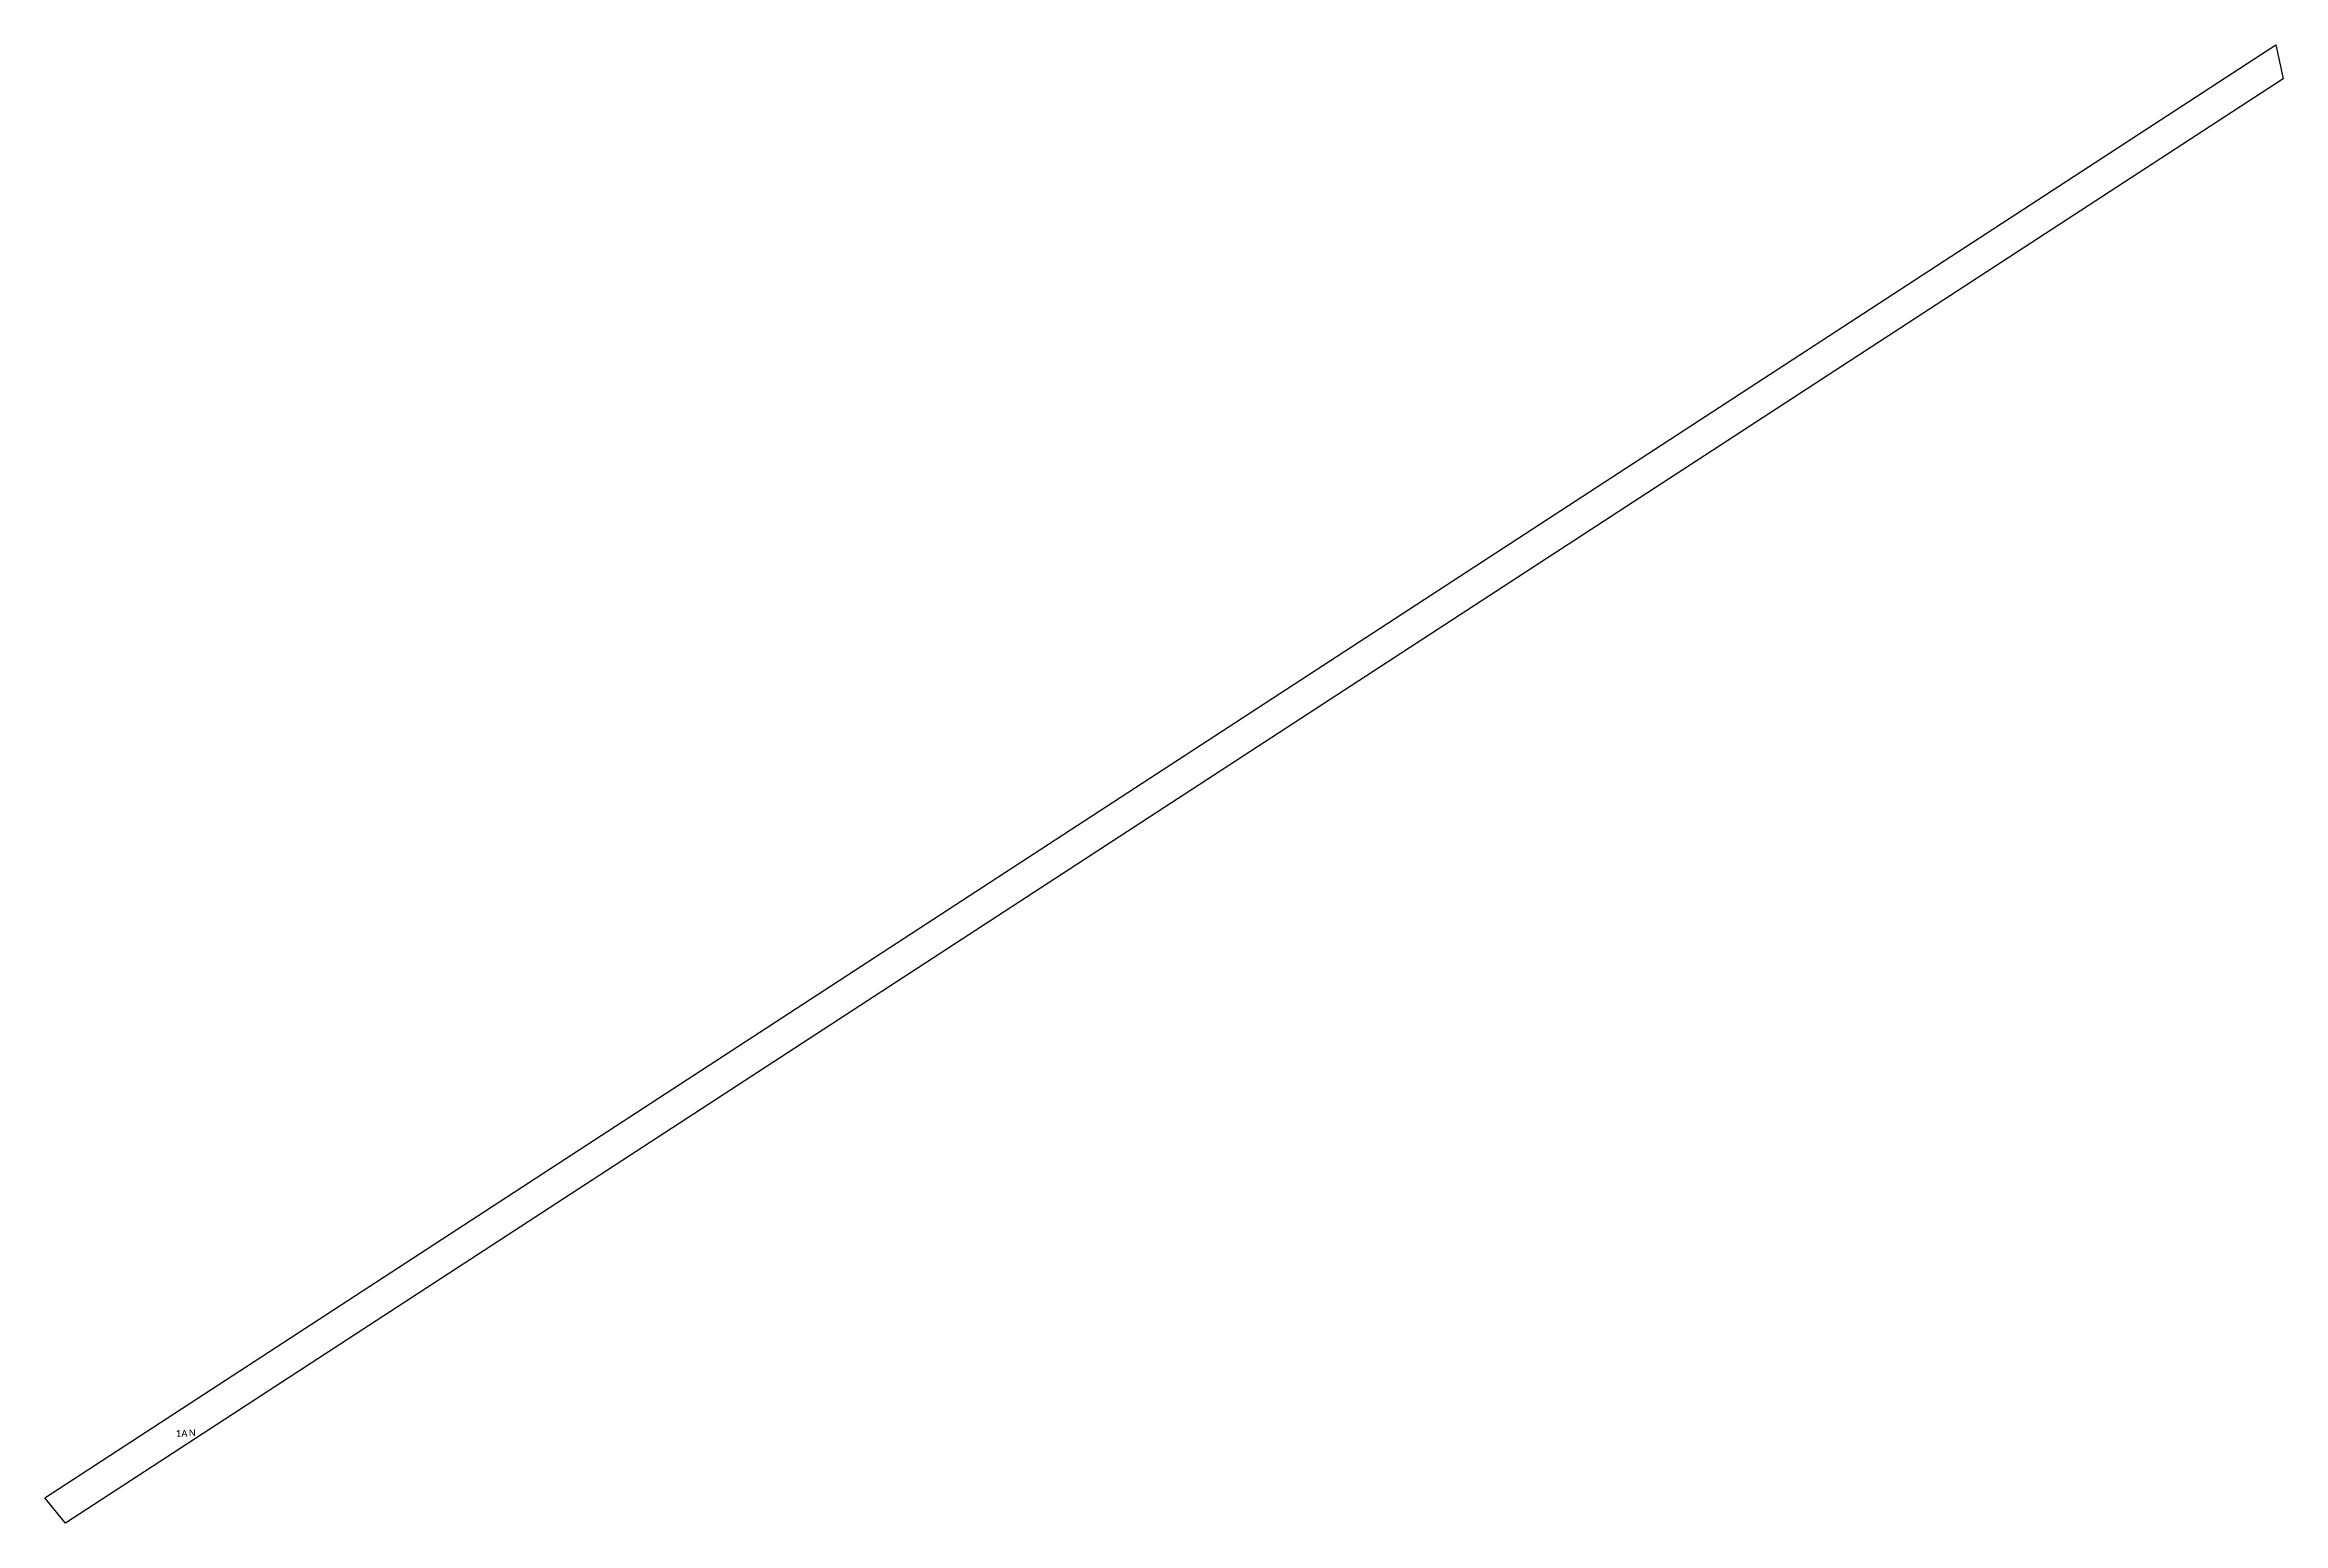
# Model space of a CAD drawing. Extents: x 613187 to 613511, y 647012 to 647226.
import ezdxf

# ---------------------------------------------------------------- set-up
doc = ezdxf.new("R2010")
doc.units = 0
for name, color, linetype in [('_CAT_FOL', 7, 'Continuous'), ('_IMPREJMUIT', 150, 'Continuous'), ('_NR_PARCELA', 50, 'Continuous'), ('_PARCELA_NOU_feb2025', 50, 'Continuous')]:
    doc.layers.add(name, color=color, linetype=linetype)
doc.styles.add('texte', font='')
doc.styles.get('texte').set_extended_font_data('Calibri')

msp = doc.modelspace()

# ---------------------------------------------------------------- linework, layer by layer
at = {"layer": '_PARCELA_NOU_feb2025'}
msp.add_lwpolyline([(613187.28, 647016.14), (613509.48, 647225.93), (613510.56, 647221.03), (613190.28, 647012.49)], close=True, dxfattribs=at)

# ---------------------------------------------------------------- texts
at = {"layer": '_CAT_FOL', "style": 'texte'}
msp.add_text('A', height=1, dxfattribs=at).set_placement((613207, 647024.97))
at = {"layer": '_IMPREJMUIT', "style": 'texte'}
msp.add_text('N', height=1, dxfattribs=at).set_placement((613208.07, 647025.06))
at = {"layer": '_NR_PARCELA', "style": 'texte'}
msp.add_text('1', height=1, dxfattribs=at).set_placement((613206.17, 647024.97))

doc.saveas('drawing.dxf')
